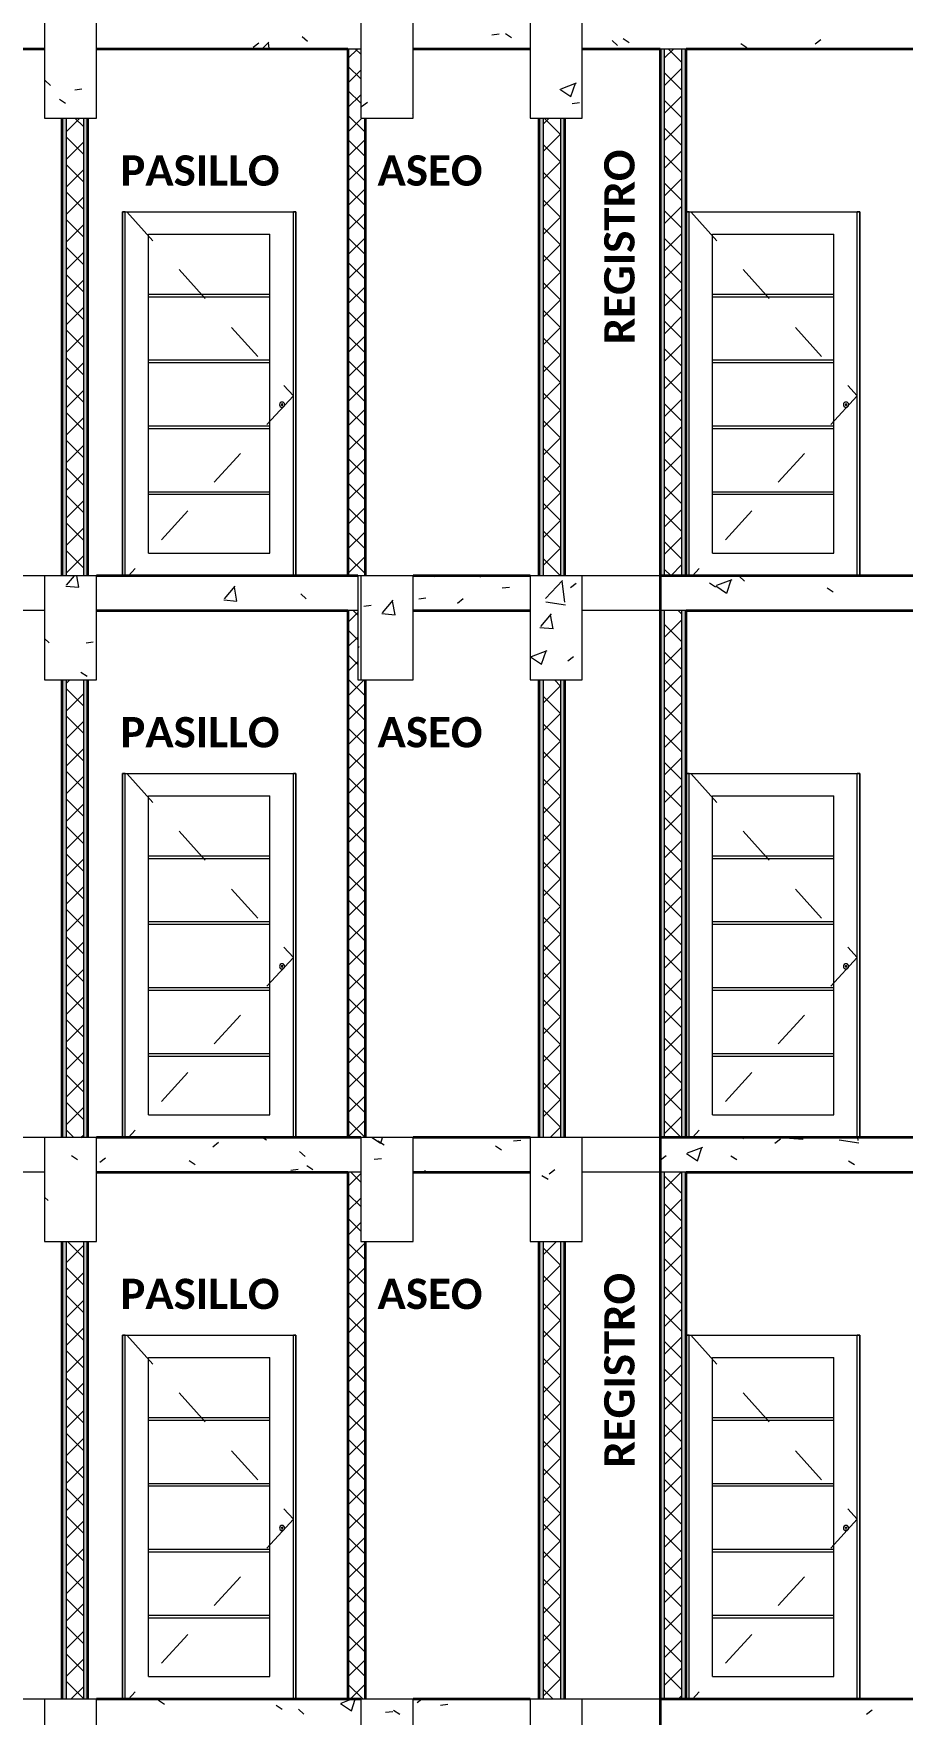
# Model space of a CAD drawing. Header units: metres. Extents: x -144 to 1000, y -717 to 29.
# Drawn here: x 283.82 to 288.83, y -626.71 to -617.02 of the extents above; entities that cross this region are included whole.
import ezdxf

# ---------------------------------------------------------------- set-up
doc = ezdxf.new("R2010")
doc.units = ezdxf.units.M
doc.linetypes.add('Trazo', pattern=[0.45, 0.225, -0.225])
doc.layers.get('0').update_dxf_attribs({"color": 1})
for name, color, linetype, lineweight in [('A-DETL-GENF', 1, 'Continuous', 9), ('A-DETL-THIN', 1, 'Continuous', 9), ('A-DOOR', 1, 'Continuous', 9), ('A-DOOR-FRAM', 1, 'Continuous', 9), ('A-DOOR-HDLN', 1, 'Trazo', 20), ('A-FLOR', 2, 'Continuous', 9), ('A-FLOR-MCUT', 7, 'Continuous', 9), ('A-FLOR-PATT', 8, 'Continuous', 50), ('A-WALL', 4, 'Continuous', 9), ('G-ANNO-TEXT', 2, 'Continuous', 9)]:
    doc.layers.add(name, color=color, linetype=linetype, lineweight=lineweight)
doc.layers.add('A-WALL-PATT', color=7, linetype='Continuous', lineweight=35, true_color=0x9c9c9c)
doc.styles.add('Calibri_B_1', font='calibrib.ttf', dxfattribs={"height": 0.135})

# ---------------------------------------------------------------- blocks, each defined once
blk = doc.blocks.new('ololo')
at = {"layer": 'A-WALL-PATT', "true_color": 0x747474}
for points in [[(287.448, -620.1454), (287.4589, -620.1454), (287.4589, -617.1054), (287.4339, -617.1054), (287.4339, -620.1454)], [(284.1339, -620.1454), (284.1339, -617.5054), (284.1089, -617.5054), (284.1089, -620.1454)], [(286.8839, -620.1454), (286.8839, -617.5054), (286.8589, -617.5054), (286.8589, -620.1454)], [(287.4339, -623.3854), (287.4589, -623.3854), (287.4589, -620.3454), (287.4339, -620.3454), (287.4339, -623.3752)], [(284.1339, -623.3854), (284.1339, -620.7454), (284.1089, -620.7454), (284.1089, -623.3854)], [(286.8589, -623.3854), (286.8839, -623.3854), (286.8839, -620.7454), (286.8589, -620.7454), (286.8589, -623.3752)], [(287.4589, -626.6254), (287.4589, -623.5854), (287.4339, -623.5854), (287.4339, -626.6254), (287.448, -626.6254)], [(284.1089, -626.6254), (284.1339, -626.6254), (284.1339, -623.9854), (284.1089, -623.9854), (284.1089, -626.6066)], [(286.8589, -626.6254), (286.8839, -626.6254), (286.8839, -623.9854), (286.8589, -623.9854), (286.8589, -626.4804)]]:
    blk.add_hatch(color=8, dxfattribs=at).paths.add_polyline_path(points)
at = {"layer": 'A-WALL-PATT', "lineweight": 5, "true_color": 0x747474}
for points in [[(287.5839, -620.1454), (287.5839, -617.1054), (287.5589, -617.106), (287.5593, -620.1454)], [(283.9839, -620.1454), (284.0089, -620.1454), (284.0089, -617.5054), (283.9839, -617.5054), (283.9839, -620.0481)], [(286.7339, -620.1454), (286.7589, -620.1454), (286.7589, -617.5054), (286.7339, -617.5054), (286.7339, -620.0481)], [(287.5839, -623.3854), (287.5839, -620.3454), (287.5589, -620.3454), (287.5593, -623.3854)], [(283.9839, -623.3854), (284.0089, -623.3854), (284.0089, -620.7454), (283.9839, -620.7454), (283.9839, -623.3752)], [(286.7339, -623.3854), (286.7589, -623.3854), (286.7589, -620.7454), (286.7339, -620.7454), (286.7339, -623.1534)], [(287.5593, -626.6254), (287.5839, -626.6254), (287.5839, -623.5854), (287.5589, -623.5854), (287.5589, -626.6254)], [(283.9839, -626.6254), (284.0089, -626.6254), (284.0089, -623.9854), (283.9839, -623.9854), (283.9839, -626.4804)], [(286.7589, -626.6254), (286.7589, -623.9854), (286.7339, -623.9854), (286.7339, -626.6254)]]:
    blk.add_hatch(color=8, dxfattribs=at).paths.add_polyline_path(points)
at = {"layer": 'A-DETL-GENF'}
for p, q in [((283.889, -617.2882), (283.9199, -617.3165)), ((284.0587, -617.3416), (284.1002, -617.3361)), ((286.855, -617.3383), (286.9182, -617.3809)), ((286.862, -617.3356), (286.9509, -617.3015)), ((286.9184, -617.3812), (286.9442, -617.3045)), ((283.9711, -617.3965), (284.0064, -617.419)), ((285.7126, -617.4383), (285.7458, -617.4128)), ((286.005, -617.4824), (286.0098, -617.4855)), ((286.9266, -617.4209), (286.9681, -617.4155)), ((284.0119, -620.1987), (284.0567, -620.1454)), ((284.0832, -620.2115), (284.071, -620.1454)), ((286.7717, -620.276), (286.8707, -620.1729)), ((286.8828, -620.2973), (286.8688, -620.1767)), ((286.9162, -620.2131), (286.9494, -620.1876)), ((284.0071, -620.2045), (284.083, -620.2111)), ((285.8337, -620.3581), (285.8949, -620.2852)), ((285.905, -620.3709), (285.8903, -620.2913)), ((286.7739, -620.2951), (286.8869, -620.3126)), ((285.7253, -620.3206), (285.7669, -620.3151)), ((285.8289, -620.3638), (285.9049, -620.3705)), ((286.7446, -620.4378), (286.8059, -620.3649)), ((286.8159, -620.4506), (286.8012, -620.371)), ((286.7399, -620.4435), (286.8158, -620.4502)), ((283.884, -620.5068), (283.9124, -620.5329)), ((284.1245, -620.5314), (284.166, -620.5259)), ((285.691, -620.551), (285.6981, -620.5575)), ((286.6923, -620.61), (286.7812, -620.5759)), ((286.7494, -620.6554), (286.7752, -620.5786)), ((286.6861, -620.6124), (286.7492, -620.655)), ((286.9007, -620.6359), (286.934, -620.6103)), ((284.0951, -620.7016), (284.1304, -620.7241)), ((285.7741, -623.3854), (285.8222, -623.4178)), ((285.8224, -623.4182), (285.8334, -623.3854)), ((284.0401, -623.4894), (284.0754, -623.5119)), ((285.8062, -623.4047), (285.8415, -623.4272)), ((285.7853, -623.5111), (285.8268, -623.5057)), ((286.7926, -623.5953), (286.8259, -623.5698)), ((286.7519, -623.6039), (286.7872, -623.6265)), ((283.884, -623.7301), (283.905, -623.7493)), ((285.8506, -626.701), (285.8921, -626.6955)), ((285.897, -626.6887), (285.9323, -626.7112))]:
    blk.add_line(p, q, dxfattribs=at)
at = {"layer": 'A-DETL-THIN'}
for p, q in [((283.884, -616.9054), (283.884, -617.5054)), ((284.184, -617.5054), (284.184, -616.9054)), ((285.7075, -616.9054), (285.7075, -617.5054)), ((285.7076, -616.9054), (285.7076, -617.5054)), ((286.0098, -617.5054), (286.0098, -616.9054)), ((286.6839, -616.9054), (286.6839, -617.5054)), ((286.9839, -617.5054), (286.9839, -616.9054)), ((283.884, -617.5054), (284.184, -617.5054)), ((285.7076, -617.5054), (286.0098, -617.5054)), ((286.6839, -617.5054), (286.9839, -617.5054)), ((284.184, -620.1454), (283.884, -620.1454)), ((283.884, -620.1454), (283.884, -620.7454)), ((284.184, -620.7454), (284.184, -620.1454)), ((285.7076, -620.1454), (285.691, -620.1454)), ((285.691, -620.1454), (285.691, -620.7454)), ((286.0098, -620.1454), (285.7076, -620.1454)), ((285.7076, -620.1454), (285.7076, -620.7454)), ((286.0098, -620.7454), (286.0098, -620.1454)), ((286.9839, -620.1454), (286.6839, -620.1454)), ((286.6839, -620.1454), (286.6839, -620.7454)), ((286.9839, -620.7454), (286.9839, -620.1454)), ((283.884, -620.7454), (284.184, -620.7454)), ((285.691, -620.7454), (285.7076, -620.7454)), ((285.7076, -620.7454), (286.0098, -620.7454)), ((286.6839, -620.7454), (286.9839, -620.7454)), ((284.184, -623.3854), (283.884, -623.3854)), ((283.884, -623.3854), (283.884, -623.9854)), ((284.184, -623.9854), (284.184, -623.3854)), ((286.0098, -623.3854), (285.7076, -623.3854)), ((285.7076, -623.3854), (285.7076, -623.9854)), ((286.0098, -623.9854), (286.0098, -623.3854)), ((286.9839, -623.3854), (286.6839, -623.3854)), ((286.6839, -623.3854), (286.6839, -623.9854)), ((286.9839, -623.9854), (286.9839, -623.3854)), ((283.884, -623.9854), (284.184, -623.9854)), ((285.7076, -623.9854), (286.0098, -623.9854)), ((286.6839, -623.9854), (286.9839, -623.9854)), ((284.184, -626.6254), (283.884, -626.6254)), ((283.884, -626.6254), (283.884, -627.2254)), ((284.184, -627.2254), (284.184, -626.6254)), ((286.0098, -626.6254), (285.7076, -626.6254)), ((285.7076, -626.6254), (285.7076, -627.2254)), ((286.0098, -627.2254), (286.0098, -626.6254)), ((286.9839, -626.6254), (286.6839, -626.6254)), ((286.6839, -626.6254), (286.6839, -627.2254)), ((286.9839, -627.2254), (286.9839, -626.6254))]:
    blk.add_line(p, q, dxfattribs=at)
at = {"layer": 'A-DOOR'}
for p, q in [((284.349, -618.0454), (285.319, -618.0454)), ((284.349, -620.1454), (284.349, -618.0454)), ((285.319, -620.1454), (285.319, -618.0454)), ((287.5993, -618.0454), (288.5693, -618.0454)), ((287.5993, -620.1454), (287.5993, -618.0454)), ((288.5693, -620.1454), (288.5693, -618.0454)), ((284.484, -618.1754), (285.184, -618.1754)), ((284.484, -620.0154), (284.484, -618.1754)), ((285.184, -620.0154), (285.184, -618.1754)), ((287.7343, -618.1754), (288.4343, -618.1754)), ((287.7343, -620.0154), (287.7343, -618.1754)), ((288.4343, -620.0154), (288.4343, -618.1754)), ((284.484, -618.5204), (285.184, -618.5204)), ((284.484, -618.5354), (285.184, -618.5354)), ((287.7343, -618.5204), (288.4343, -618.5204)), ((287.7343, -618.5354), (288.4343, -618.5354)), ((284.484, -618.9004), (285.184, -618.9004)), ((284.484, -618.9154), (285.184, -618.9154)), ((287.7343, -618.9004), (288.4343, -618.9004)), ((287.7343, -618.9154), (288.4343, -618.9154)), ((284.484, -619.2804), (285.184, -619.2804)), ((284.484, -619.2954), (285.184, -619.2954)), ((287.7343, -619.2804), (288.4343, -619.2804)), ((287.7343, -619.2954), (288.4343, -619.2954)), ((284.484, -619.6604), (285.184, -619.6604)), ((284.484, -619.6754), (285.184, -619.6754)), ((287.7343, -619.6604), (288.4343, -619.6604)), ((287.7343, -619.6754), (288.4343, -619.6754)), ((284.484, -620.0154), (285.184, -620.0154)), ((287.7343, -620.0154), (288.4343, -620.0154)), ((284.349, -621.2854), (285.319, -621.2854)), ((284.349, -623.3854), (284.349, -621.2854)), ((285.319, -623.3854), (285.319, -621.2854)), ((287.5993, -621.2854), (288.5693, -621.2854)), ((287.5993, -623.3854), (287.5993, -621.2854)), ((288.5693, -623.3854), (288.5693, -621.2854)), ((284.484, -621.4154), (285.184, -621.4154)), ((284.484, -623.2554), (284.484, -621.4154)), ((285.184, -623.2554), (285.184, -621.4154)), ((287.7343, -621.4154), (288.4343, -621.4154)), ((287.7343, -623.2554), (287.7343, -621.4154)), ((288.4343, -623.2554), (288.4343, -621.4154)), ((284.484, -621.7604), (285.184, -621.7604)), ((284.484, -621.7754), (285.184, -621.7754)), ((287.7343, -621.7604), (288.4343, -621.7604)), ((287.7343, -621.7754), (288.4343, -621.7754)), ((284.484, -622.1404), (285.184, -622.1404)), ((284.484, -622.1554), (285.184, -622.1554)), ((287.7343, -622.1404), (288.4343, -622.1404)), ((287.7343, -622.1554), (288.4343, -622.1554)), ((284.484, -622.5204), (285.184, -622.5204)), ((287.7343, -622.5204), (288.4343, -622.5204)), ((284.484, -622.5354), (285.184, -622.5354)), ((287.7343, -622.5354), (288.4343, -622.5354)), ((284.484, -622.9004), (285.184, -622.9004)), ((287.7343, -622.9004), (288.4343, -622.9004)), ((284.484, -622.9154), (285.184, -622.9154)), ((287.7343, -622.9154), (288.4343, -622.9154)), ((284.484, -623.2554), (285.184, -623.2554)), ((287.7343, -623.2554), (288.4343, -623.2554)), ((284.349, -624.5254), (285.319, -624.5254)), ((284.349, -626.6254), (284.349, -624.5254)), ((285.319, -626.6254), (285.319, -624.5254)), ((287.5993, -624.5254), (288.5693, -624.5254)), ((287.5993, -626.6254), (287.5993, -624.5254)), ((288.5693, -626.6254), (288.5693, -624.5254)), ((284.484, -624.6554), (285.184, -624.6554)), ((284.484, -626.4954), (284.484, -624.6554)), ((285.184, -626.4954), (285.184, -624.6554)), ((287.7343, -624.6554), (288.4343, -624.6554)), ((287.7343, -626.4954), (287.7343, -624.6554)), ((288.4343, -626.4954), (288.4343, -624.6554)), ((284.484, -625.0004), (285.184, -625.0004)), ((284.484, -625.0154), (285.184, -625.0154)), ((287.7343, -625.0004), (288.4343, -625.0004)), ((287.7343, -625.0154), (288.4343, -625.0154)), ((284.484, -625.3804), (285.184, -625.3804)), ((284.484, -625.3954), (285.184, -625.3954)), ((287.7343, -625.3804), (288.4343, -625.3804)), ((287.7343, -625.3954), (288.4343, -625.3954)), ((284.484, -625.7604), (285.184, -625.7604)), ((284.484, -625.7754), (285.184, -625.7754)), ((287.7343, -625.7604), (288.4343, -625.7604)), ((287.7343, -625.7754), (288.4343, -625.7754)), ((284.484, -626.1404), (285.184, -626.1404)), ((284.484, -626.1554), (285.184, -626.1554)), ((287.7343, -626.1404), (288.4343, -626.1404)), ((287.7343, -626.1554), (288.4343, -626.1554)), ((284.484, -626.4954), (285.184, -626.4954)), ((287.7343, -626.4954), (288.4343, -626.4954))]:
    blk.add_line(p, q, dxfattribs=at)
for centre, radius, start, end in [((285.254, -619.1583), 0.015, 90, 270), ((285.254, -619.1583), 0.005, 90, 270), ((285.254, -619.1583), 0.015, 270, 90), ((285.254, -619.1583), 0.005, 270, 90), ((288.5043, -619.1583), 0.015, 90, 270), ((288.5043, -619.1583), 0.005, 90, 270), ((288.5043, -619.1583), 0.015, 270, 90), ((288.5043, -619.1583), 0.005, 270, 90), ((285.254, -622.3983), 0.015, 90, 270), ((285.254, -622.3983), 0.005, 90, 270), ((285.254, -622.3983), 0.015, 270, 90), ((285.254, -622.3983), 0.005, 270, 90), ((288.5043, -622.3983), 0.015, 90, 270), ((288.5043, -622.3983), 0.005, 90, 270), ((288.5043, -622.3983), 0.015, 270, 90), ((288.5043, -622.3983), 0.005, 270, 90), ((285.254, -625.6383), 0.015, 90, 270), ((285.254, -625.6383), 0.015, 270, 90), ((288.5043, -625.6383), 0.015, 90, 270), ((288.5043, -625.6383), 0.015, 270, 90), ((285.254, -625.6383), 0.005, 90, 270), ((285.254, -625.6383), 0.005, 270, 90), ((288.5043, -625.6383), 0.005, 90, 270), ((288.5043, -625.6383), 0.005, 270, 90)]:
    blk.add_arc(centre, radius, start, end, dxfattribs=at)
at = {"layer": 'A-DOOR-FRAM'}
for p, q in [((284.334, -618.0454), (284.334, -620.1454)), ((284.349, -618.0454), (284.334, -618.0454)), ((285.334, -618.0454), (285.319, -618.0454)), ((285.334, -620.1454), (285.334, -618.0454)), ((287.5843, -618.0454), (287.5843, -620.1454)), ((287.5993, -618.0454), (287.5843, -618.0454)), ((288.5843, -618.0454), (288.5693, -618.0454)), ((288.5843, -620.1454), (288.5843, -618.0454)), ((284.334, -621.2854), (284.334, -623.3854)), ((284.349, -621.2854), (284.334, -621.2854)), ((285.334, -621.2854), (285.319, -621.2854)), ((285.334, -623.3854), (285.334, -621.2854)), ((287.5843, -621.2854), (287.5843, -623.3854)), ((287.5993, -621.2854), (287.5843, -621.2854)), ((288.5843, -621.2854), (288.5693, -621.2854)), ((288.5843, -623.3854), (288.5843, -621.2854)), ((284.334, -624.5254), (284.334, -626.6254)), ((284.349, -624.5254), (284.334, -624.5254)), ((285.334, -624.5254), (285.319, -624.5254)), ((285.334, -626.6254), (285.334, -624.5254)), ((287.5843, -624.5254), (287.5843, -626.6254)), ((287.5993, -624.5254), (287.5843, -624.5254)), ((288.5843, -624.5254), (288.5693, -624.5254)), ((288.5843, -626.6254), (288.5843, -624.5254))]:
    blk.add_line(p, q, dxfattribs=at)
at = {"layer": 'A-DOOR-HDLN'}
for p, q in [((284.359, -618.0454), (285.319, -619.1074)), ((287.6093, -618.0454), (288.5693, -619.1074)), ((285.319, -619.1074), (284.369, -620.1454)), ((288.5693, -619.1074), (287.6193, -620.1454)), ((284.359, -621.2854), (285.319, -622.3474)), ((287.6093, -621.2854), (288.5693, -622.3474)), ((285.319, -622.3474), (284.369, -623.3854)), ((288.5693, -622.3474), (287.6193, -623.3854)), ((284.359, -624.5254), (285.319, -625.5874)), ((287.6093, -624.5254), (288.5693, -625.5874)), ((285.319, -625.5874), (284.369, -626.6254)), ((288.5693, -625.5874), (287.6193, -626.6254))]:
    blk.add_line(p, q, dxfattribs=at)
at = {"layer": 'A-FLOR', "lineweight": 35}
for p, q in [((283.4339, -617.1054), (283.884, -617.1054)), ((284.184, -617.1054), (285.6339, -617.1054)), ((286.0098, -617.1054), (286.6839, -617.1054)), ((286.9839, -617.1054), (287.4339, -617.1054)), ((287.5839, -617.1054), (293.3144, -617.1054)), ((285.691, -620.1454), (284.184, -620.1454)), ((286.6839, -620.1454), (286.0098, -620.1454)), ((293.331, -620.1454), (287.4339, -620.1454)), ((287.4339, -620.1454), (287.4339, -620.3454)), ((284.184, -620.3454), (285.6339, -620.3454)), ((286.0098, -620.3454), (286.6839, -620.3454)), ((287.5839, -620.3454), (293.331, -620.3454)), ((285.7076, -623.3854), (284.184, -623.3854)), ((286.6839, -623.3854), (286.0098, -623.3854)), ((293.331, -623.3854), (287.4339, -623.3854)), ((287.4339, -623.3854), (287.4339, -623.5854)), ((284.184, -623.5854), (285.6339, -623.5854)), ((286.0098, -623.5854), (286.6839, -623.5854)), ((287.5839, -623.5854), (293.331, -623.5854)), ((285.7076, -626.6254), (284.184, -626.6254)), ((286.6839, -626.6254), (286.0098, -626.6254)), ((293.331, -626.6254), (287.4339, -626.6254)), ((287.4339, -626.6254), (287.4339, -626.8254))]:
    blk.add_line(p, q, dxfattribs=at)
at = {"layer": 'A-FLOR'}
for p, q in [((283.884, -620.3454), (283.4339, -620.3454)), ((287.4339, -620.3454), (286.9839, -620.3454)), ((283.884, -623.5854), (283.4339, -623.5854)), ((287.4339, -623.5854), (286.9839, -623.5854))]:
    blk.add_line(p, q, dxfattribs=at)
at = {"layer": 'A-FLOR-MCUT'}
for p, q in [((285.6339, -617.1054), (285.7075, -617.1054)), ((287.4339, -617.1054), (287.5839, -617.1054))]:
    blk.add_line(p, q, dxfattribs=at)
at = {"layer": 'A-FLOR-PATT', "color": 8, "lineweight": 5, "true_color": 0x828282}
for p, q in [((285.0865, -617.0968), (285.1198, -617.0713)), ((285.1417, -617.1045), (285.1781, -617.0666)), ((285.1805, -617.1044), (285.1766, -617.0712)), ((285.3703, -617.0339), (285.4012, -617.0622)), ((286.4632, -617.025), (286.5047, -617.0196)), ((286.5419, -617.0179), (286.5772, -617.0404)), ((287.1559, -617.0585), (287.1868, -617.0868)), ((287.2198, -617.0466), (287.2552, -617.0691)), ((287.8978, -617.0752), (287.9332, -617.0977)), ((288.3255, -617.077), (288.3587, -617.0515)), ((288.5758, -617.1038), (288.5782, -617.1054)), ((284.3264, -620.1456), (284.3268, -620.1454)), ((286.1277, -620.1454), (286.1344, -620.1515)), ((286.387, -620.1454), (286.3969, -620.1516)), ((287.7174, -620.1864), (287.7528, -620.2089)), ((287.7596, -620.2003), (287.8485, -620.1662)), ((287.8165, -620.2458), (287.8422, -620.169)), ((287.8891, -620.1478), (287.92, -620.1761)), ((284.918, -620.2841), (284.9939, -620.2908)), ((284.9228, -620.2784), (284.984, -620.2055)), ((284.9941, -620.2912), (284.9794, -620.2116)), ((285.3628, -620.2503), (285.3937, -620.2786)), ((286.042, -620.2789), (286.0835, -620.2734)), ((286.2642, -620.3024), (286.2974, -620.2769)), ((286.523, -620.2156), (286.5645, -620.2101)), ((287.7531, -620.2028), (287.8163, -620.2454)), ((288.3954, -620.215), (288.4307, -620.2376)), ((285.1428, -623.3854), (285.1636, -623.3986)), ((287.9048, -623.3854), (287.9125, -623.3925)), ((288.0939, -623.4187), (288.1271, -623.3932)), ((288.1794, -623.3891), (288.2553, -623.3957)), ((288.2555, -623.3962), (288.2535, -623.3854)), ((288.4653, -623.399), (288.5783, -623.4165)), ((288.5751, -623.4029), (288.573, -623.3854)), ((284.8549, -623.4385), (284.8881, -623.413)), ((285.3553, -623.4667), (285.3862, -623.495)), ((286.4841, -623.4334), (286.5195, -623.4559)), ((286.5884, -623.4054), (286.6299, -623.3999)), ((287.4341, -623.514), (287.4674, -623.4885)), ((287.5842, -623.4769), (287.6474, -623.5195)), ((287.59, -623.4747), (287.6789, -623.4406)), ((287.6475, -623.5199), (287.6733, -623.4432)), ((287.84, -623.4906), (287.8754, -623.5132)), ((284.2029, -623.5278), (284.2361, -623.5023)), ((284.718, -623.518), (284.7534, -623.5405)), ((285.3043, -623.5745), (285.3459, -623.569)), ((285.396, -623.5467), (285.4313, -623.5692)), ((286.0739, -623.5753), (286.0898, -623.5854)), ((288.518, -623.5193), (288.5533, -623.5418)), ((288.692, -623.5854), (288.6947, -623.585)), ((284.5411, -626.6314), (284.5764, -626.6539)), ((285.219, -626.66), (285.2544, -626.6826)), ((285.3479, -626.6831), (285.3788, -626.7114)), ((285.5901, -626.6494), (285.6532, -626.692)), ((285.5949, -626.6475), (285.6526, -626.6254)), ((285.6534, -626.6923), (285.6758, -626.6254)), ((286.0326, -626.6441), (286.0569, -626.6254)), ((286.1676, -626.6592), (286.2092, -626.6538)), ((288.6223, -626.7116), (288.6555, -626.686))]:
    blk.add_line(p, q, dxfattribs=at)
at = {"layer": 'A-WALL', "lineweight": 35}
for p, q in [((285.6339, -617.1054), (285.6339, -620.1454)), ((287.4339, -617.1054), (287.4339, -620.1454)), ((287.5839, -620.1454), (287.5839, -617.1054)), ((283.9839, -617.5054), (283.9839, -620.1454)), ((284.1339, -620.1454), (284.1339, -617.5054)), ((285.7339, -620.1454), (285.7339, -617.5054)), ((286.7339, -617.5054), (286.7339, -620.1454)), ((286.8839, -620.1454), (286.8839, -617.5054)), ((285.6339, -620.3454), (285.6339, -623.3854)), ((287.4339, -620.3454), (287.4339, -623.3854)), ((287.5839, -623.3854), (287.5839, -620.3454)), ((283.9839, -620.7454), (283.9839, -623.3854)), ((284.1339, -623.3854), (284.1339, -620.7454)), ((285.7339, -623.3854), (285.7339, -620.7454)), ((286.7339, -620.7454), (286.7339, -623.3854)), ((286.8839, -623.3854), (286.8839, -620.7454)), ((285.6339, -623.5854), (285.6339, -626.6254)), ((287.4339, -623.5854), (287.4339, -626.6254)), ((287.5839, -626.6254), (287.5839, -623.5854)), ((283.9839, -623.9854), (283.9839, -626.6254)), ((284.1339, -626.6254), (284.1339, -623.9854)), ((285.7339, -626.6254), (285.7339, -623.9854)), ((286.7339, -623.9854), (286.7339, -626.6254)), ((286.8839, -626.6254), (286.8839, -623.9854))]:
    blk.add_line(p, q, dxfattribs=at)
at = {"layer": 'A-WALL'}
for p, q in [((287.4589, -620.1454), (287.4589, -617.1054)), ((287.5589, -620.1454), (287.5589, -617.1054)), ((284.0089, -617.5054), (284.0089, -620.1454)), ((284.1089, -617.5054), (284.1089, -620.1454)), ((286.7589, -617.5054), (286.7589, -620.1454)), ((286.8589, -617.5054), (286.8589, -620.1454)), ((284.334, -620.1454), (284.334, -618.0454)), ((284.334, -618.0454), (284.349, -618.0454)), ((285.319, -618.0454), (285.334, -618.0454)), ((285.334, -618.0454), (285.334, -620.1454)), ((287.5843, -620.1454), (287.5843, -618.0454)), ((287.5843, -618.0454), (287.5993, -618.0454)), ((288.5693, -618.0454), (288.5843, -618.0454)), ((288.5843, -618.0454), (288.5843, -620.1454)), ((283.884, -620.1454), (283.4339, -620.1454)), ((287.4339, -620.1454), (286.9839, -620.1454)), ((285.691, -620.3454), (285.6339, -620.3454)), ((287.5839, -620.3454), (287.4339, -620.3454)), ((287.4589, -623.3854), (287.4589, -620.3454)), ((287.5589, -623.3854), (287.5589, -620.3454)), ((284.0089, -620.7454), (284.0089, -623.3854)), ((284.1089, -620.7454), (284.1089, -623.3854)), ((286.7589, -620.7454), (286.7589, -623.3854)), ((286.8589, -620.7454), (286.8589, -623.3854)), ((284.334, -623.3854), (284.334, -621.2854)), ((284.334, -621.2854), (284.349, -621.2854)), ((285.319, -621.2854), (285.334, -621.2854)), ((285.334, -621.2854), (285.334, -623.3854)), ((287.5843, -623.3854), (287.5843, -621.2854)), ((287.5843, -621.2854), (287.5993, -621.2854)), ((288.5693, -621.2854), (288.5843, -621.2854)), ((288.5843, -621.2854), (288.5843, -623.3854)), ((283.884, -623.3854), (283.4339, -623.3854)), ((287.4339, -623.3854), (286.9839, -623.3854)), ((285.7076, -623.5854), (285.6339, -623.5854)), ((287.5839, -623.5854), (287.4339, -623.5854)), ((287.4589, -626.6254), (287.4589, -623.5854)), ((287.5589, -626.6254), (287.5589, -623.5854)), ((284.0089, -623.9854), (284.0089, -626.6254)), ((284.1089, -623.9854), (284.1089, -626.6254)), ((286.7589, -623.9854), (286.7589, -626.6254)), ((286.8589, -623.9854), (286.8589, -626.6254)), ((284.334, -626.6254), (284.334, -624.5254)), ((284.334, -624.5254), (284.349, -624.5254)), ((285.319, -624.5254), (285.334, -624.5254)), ((285.334, -624.5254), (285.334, -626.6254)), ((287.5843, -626.6254), (287.5843, -624.5254)), ((287.5843, -624.5254), (287.5993, -624.5254)), ((288.5693, -624.5254), (288.5843, -624.5254)), ((288.5843, -624.5254), (288.5843, -626.6254)), ((283.884, -626.6254), (283.4339, -626.6254)), ((287.4339, -626.6254), (286.9839, -626.6254))]:
    blk.add_line(p, q, dxfattribs=at)
at = {"layer": 'A-WALL-PATT', "color": 8, "lineweight": 5, "true_color": 0x747474}
for p, q in [((285.6339, -617.1619), (285.6904, -617.1054)), ((285.7075, -617.1372), (285.6758, -617.1054)), ((285.7075, -617.2786), (285.6339, -617.2049)), ((285.6339, -617.3033), (285.7075, -617.2296)), ((285.7075, -617.42), (285.6339, -617.3463)), ((285.6339, -617.4447), (285.7075, -617.3711)), ((285.7339, -617.5878), (285.6339, -617.4878)), ((285.6339, -617.5861), (285.7146, -617.5054)), ((285.6339, -617.7276), (285.7339, -617.6276)), ((285.7339, -617.7292), (285.6339, -617.6292)), ((285.6339, -617.869), (285.7339, -617.769)), ((285.7339, -617.8706), (285.6339, -617.7706)), ((285.6339, -618.0104), (285.7339, -617.9104)), ((285.7339, -618.012), (285.6339, -617.912)), ((285.6339, -618.1518), (285.7339, -618.0518)), ((285.7339, -618.1534), (285.6339, -618.0534)), ((285.6339, -618.2932), (285.7339, -618.1932)), ((285.7339, -618.2949), (285.6339, -618.1949)), ((285.6339, -618.4347), (285.7339, -618.3347)), ((285.7339, -618.4363), (285.6339, -618.3363)), ((285.6339, -618.5761), (285.7339, -618.4761)), ((285.7339, -618.5777), (285.6339, -618.4777)), ((285.6339, -618.7175), (285.7339, -618.6175)), ((285.7339, -618.7191), (285.6339, -618.6191)), ((285.6339, -618.8589), (285.7339, -618.7589)), ((285.7339, -618.8606), (285.6339, -618.7606)), ((285.6339, -619.0003), (285.7339, -618.9003)), ((285.7339, -619.002), (285.6339, -618.902)), ((285.6339, -619.1418), (285.7339, -619.0418)), ((285.7339, -619.1434), (285.6339, -619.0434)), ((285.6339, -619.2832), (285.7339, -619.1832)), ((285.7339, -619.2848), (285.6339, -619.1848)), ((285.6339, -619.4246), (285.7339, -619.3246)), ((285.7339, -619.4262), (285.6339, -619.3262)), ((285.6339, -619.566), (285.7339, -619.466)), ((285.7339, -619.5677), (285.6339, -619.4677)), ((285.6339, -619.7074), (285.7339, -619.6074)), ((285.7339, -619.7091), (285.6339, -619.6091)), ((285.6339, -619.8489), (285.7339, -619.7489)), ((285.7339, -619.8505), (285.6339, -619.7505)), ((285.6339, -619.9903), (285.7339, -619.8903)), ((285.7339, -619.9919), (285.6339, -619.8919)), ((285.6339, -620.1317), (285.7339, -620.0317)), ((285.7339, -620.1333), (285.6339, -620.0333)), ((285.6339, -620.4146), (285.691, -620.3574)), ((285.691, -620.3733), (285.6631, -620.3454)), ((285.691, -620.5147), (285.6339, -620.4576)), ((285.6339, -620.556), (285.691, -620.4989)), ((285.691, -620.6562), (285.6339, -620.599)), ((285.6339, -620.6974), (285.691, -620.6403)), ((285.7339, -620.8405), (285.6339, -620.7405)), ((285.6339, -620.8388), (285.7273, -620.7454)), ((285.6339, -620.9802), (285.7339, -620.8802)), ((285.7339, -620.9819), (285.6339, -620.8819)), ((285.6339, -621.1217), (285.7339, -621.0217)), ((285.7339, -621.1233), (285.6339, -621.0233)), ((285.6339, -621.2631), (285.7339, -621.1631)), ((285.7339, -621.2647), (285.6339, -621.1647)), ((285.6339, -621.4045), (285.7339, -621.3045)), ((285.7339, -621.4061), (285.6339, -621.3061)), ((285.6339, -621.5459), (285.7339, -621.4459)), ((285.7339, -621.5476), (285.6339, -621.4476)), ((285.6339, -621.6873), (285.7339, -621.5873)), ((285.7339, -621.689), (285.6339, -621.589)), ((285.6339, -621.8288), (285.7339, -621.7288)), ((285.7339, -621.8304), (285.6339, -621.7304)), ((285.6339, -621.9702), (285.7339, -621.8702)), ((285.7339, -621.9718), (285.6339, -621.8718)), ((285.6339, -622.1116), (285.7339, -622.0116)), ((285.7339, -622.1132), (285.6339, -622.0132)), ((285.6339, -622.253), (285.7339, -622.153)), ((285.7339, -622.2547), (285.6339, -622.1547)), ((285.6339, -622.3945), (285.7339, -622.2945)), ((285.7339, -622.3961), (285.6339, -622.2961)), ((285.6339, -622.5359), (285.7339, -622.4359)), ((285.7339, -622.5375), (285.6339, -622.4375)), ((285.6339, -622.6773), (285.7339, -622.5773)), ((285.7339, -622.6789), (285.6339, -622.5789)), ((285.6339, -622.8187), (285.7339, -622.7187)), ((285.7339, -622.8204), (285.6339, -622.7204)), ((285.6339, -622.9601), (285.7339, -622.8601)), ((285.7339, -622.9618), (285.6339, -622.8618)), ((285.6339, -623.1016), (285.7339, -623.0016)), ((285.7339, -623.1032), (285.6339, -623.0032)), ((285.6339, -623.243), (285.7339, -623.143)), ((285.7339, -623.2446), (285.6339, -623.1446)), ((285.6339, -623.3844), (285.7339, -623.2844)), ((285.7332, -623.3854), (285.6339, -623.286)), ((285.7076, -623.6426), (285.6504, -623.5854)), ((285.6339, -623.6672), (285.7076, -623.5935)), ((285.7076, -623.784), (285.6339, -623.7103)), ((285.6339, -623.8087), (285.7076, -623.7349)), ((285.7076, -623.9255), (285.6339, -623.8517)), ((285.6339, -623.9501), (285.7076, -623.8763)), ((285.6339, -624.0915), (285.7339, -623.9915)), ((285.7339, -624.0931), (285.6339, -623.9931)), ((285.6339, -624.2329), (285.7339, -624.1329)), ((285.7339, -624.2346), (285.6339, -624.1346)), ((285.6339, -624.3744), (285.7339, -624.2744)), ((285.7339, -624.376), (285.6339, -624.276)), ((285.6339, -624.5158), (285.7339, -624.4158)), ((285.7339, -624.5174), (285.6339, -624.4174)), ((285.6339, -624.6572), (285.7339, -624.5572)), ((285.7339, -624.6588), (285.6339, -624.5588)), ((285.6339, -624.7986), (285.7339, -624.6986)), ((285.7339, -624.8003), (285.6339, -624.7003)), ((285.6339, -624.94), (285.7339, -624.84)), ((285.7339, -624.9417), (285.6339, -624.8417)), ((285.6339, -625.0815), (285.7339, -624.9815)), ((285.7339, -625.0831), (285.6339, -624.9831)), ((285.6339, -625.2229), (285.7339, -625.1229)), ((285.7339, -625.2245), (285.6339, -625.1245)), ((285.6339, -625.3643), (285.7339, -625.2643)), ((285.7339, -625.3659), (285.6339, -625.2659)), ((285.6339, -625.5057), (285.7339, -625.4057)), ((285.7339, -625.5074), (285.6339, -625.4074)), ((285.6339, -625.6471), (285.7339, -625.5471)), ((285.7339, -625.6488), (285.6339, -625.5488)), ((285.6339, -625.7886), (285.7339, -625.6886)), ((285.7339, -625.7902), (285.6339, -625.6902)), ((285.6339, -625.93), (285.7339, -625.83)), ((285.7339, -625.9316), (285.6339, -625.8316)), ((285.6339, -626.0714), (285.7339, -625.9714)), ((285.7339, -626.073), (285.6339, -625.973)), ((285.6339, -626.2128), (285.7339, -626.1128)), ((285.7339, -626.2145), (285.6339, -626.1145)), ((285.6339, -626.3543), (285.7339, -626.2543)), ((285.7339, -626.3559), (285.6339, -626.2559)), ((285.6339, -626.4957), (285.7339, -626.3957)), ((285.7339, -626.4973), (285.6339, -626.3973)), ((285.7205, -626.6254), (285.6339, -626.5387)), ((285.6456, -626.6254), (285.7339, -626.5371))]:
    blk.add_line(p, q, dxfattribs=at)
at = {"layer": 'A-WALL-PATT', "color": 1, "lineweight": 5, "true_color": 0xff0000}
for p, q in [((287.4589, -617.1577), (287.5112, -617.1054)), ((287.5589, -617.1854), (287.4789, -617.1054)), ((287.4589, -617.3168), (287.5589, -617.2168)), ((287.5589, -617.3445), (287.4589, -617.2445)), ((287.4589, -617.4759), (287.5589, -617.3759)), ((287.5589, -617.5036), (287.4589, -617.4036)), ((284.0089, -617.5848), (284.0883, -617.5054)), ((284.1089, -617.5538), (284.0605, -617.5054)), ((286.7589, -617.5395), (286.793, -617.5054)), ((286.8589, -617.5991), (286.7652, -617.5054)), ((287.4589, -617.635), (287.5589, -617.535)), ((287.5589, -617.6627), (287.4589, -617.5627)), ((284.1089, -617.7129), (284.0089, -617.6129)), ((284.0089, -617.7439), (284.1089, -617.6439)), ((286.7589, -617.6986), (286.8589, -617.5986)), ((286.8589, -617.7582), (286.7589, -617.6582)), ((284.1089, -617.872), (284.0089, -617.772)), ((286.7589, -617.8577), (286.8589, -617.7577)), ((287.4589, -617.7941), (287.5589, -617.6941)), ((287.5589, -617.8218), (287.4589, -617.7218)), ((284.0089, -617.903), (284.1089, -617.803)), ((286.8589, -617.9173), (286.7589, -617.8173)), ((287.4589, -617.9532), (287.5589, -617.8532)), ((284.1089, -618.0311), (284.0089, -617.9311)), ((284.0089, -618.0621), (284.1089, -617.9621)), ((286.7589, -618.0168), (286.8589, -617.9168)), ((287.5589, -617.9809), (287.4589, -617.8809)), ((286.8589, -618.0764), (286.7589, -617.9764)), ((287.4589, -618.1123), (287.5589, -618.0123)), ((287.5589, -618.14), (287.4589, -618.04)), ((284.1089, -618.1901), (284.0089, -618.0901)), ((284.0089, -618.2212), (284.1089, -618.1212)), ((286.7589, -618.1759), (286.8589, -618.0759)), ((286.8589, -618.2355), (286.7589, -618.1355)), ((284.1089, -618.3492), (284.0089, -618.2492)), ((286.7589, -618.335), (286.8589, -618.235)), ((287.4589, -618.2714), (287.5589, -618.1714)), ((287.5589, -618.2991), (287.4589, -618.1991)), ((284.0089, -618.3803), (284.1089, -618.2803)), ((286.8589, -618.3946), (286.7589, -618.2946)), ((287.4589, -618.4305), (287.5589, -618.3305)), ((284.1089, -618.5083), (284.0089, -618.4083)), ((284.0089, -618.5394), (284.1089, -618.4394)), ((286.7589, -618.4941), (286.8589, -618.3941)), ((286.8589, -618.5537), (286.7589, -618.4537)), ((287.5589, -618.4582), (287.4589, -618.3582)), ((287.4589, -618.5896), (287.5589, -618.4896)), ((287.5589, -618.6173), (287.4589, -618.5173)), ((284.1089, -618.6674), (284.0089, -618.5674)), ((284.0089, -618.6985), (284.1089, -618.5985)), ((286.7589, -618.6532), (286.8589, -618.5532)), ((286.8589, -618.7128), (286.7589, -618.6128)), ((287.4589, -618.7487), (287.5589, -618.6487)), ((284.1089, -618.8265), (284.0089, -618.7265)), ((286.7589, -618.8123), (286.8589, -618.7123)), ((287.5589, -618.7764), (287.4589, -618.6764)), ((284.0089, -618.8576), (284.1089, -618.7576)), ((286.8589, -618.8719), (286.7589, -618.7719)), ((287.4589, -618.9078), (287.5589, -618.8078)), ((287.5589, -618.9355), (287.4589, -618.8355)), ((284.1089, -618.9856), (284.0089, -618.8856)), ((284.0089, -619.0167), (284.1089, -618.9167)), ((286.7589, -618.9714), (286.8589, -618.8714)), ((286.8589, -619.031), (286.7589, -618.931)), ((286.7589, -619.1305), (286.8589, -619.0305)), ((287.4589, -619.0669), (287.5589, -618.9669)), ((287.5589, -619.0946), (287.4589, -618.9946)), ((284.1089, -619.1447), (284.0089, -619.0447)), ((284.0089, -619.1758), (284.1089, -619.0758)), ((286.8589, -619.1901), (286.7589, -619.0901)), ((287.4589, -619.226), (287.5589, -619.126)), ((284.1089, -619.3038), (284.0089, -619.2038)), ((286.7589, -619.2896), (286.8589, -619.1896)), ((287.5589, -619.2537), (287.4589, -619.1537)), ((284.0089, -619.3349), (284.1089, -619.2349)), ((286.8589, -619.3492), (286.7589, -619.2492)), ((287.4589, -619.3851), (287.5589, -619.2851)), ((287.5589, -619.4128), (287.4589, -619.3128)), ((284.1089, -619.4629), (284.0089, -619.3629)), ((284.0089, -619.494), (284.1089, -619.394)), ((286.7589, -619.4487), (286.8589, -619.3487)), ((286.8589, -619.5083), (286.7589, -619.4083)), ((286.7589, -619.6078), (286.8589, -619.5078)), ((287.4589, -619.5442), (287.5589, -619.4442)), ((287.5589, -619.5719), (287.4589, -619.4719)), ((284.1089, -619.622), (284.0089, -619.522)), ((284.0089, -619.6531), (284.1089, -619.5531)), ((286.8589, -619.6674), (286.7589, -619.5674)), ((287.4589, -619.7032), (287.5589, -619.6032)), ((284.1089, -619.7811), (284.0089, -619.6811)), ((284.0089, -619.8122), (284.1089, -619.7122)), ((286.7589, -619.7669), (286.8589, -619.6669)), ((287.5589, -619.731), (287.4589, -619.631)), ((286.8589, -619.8265), (286.7589, -619.7265)), ((287.4589, -619.8623), (287.5589, -619.7623)), ((287.5589, -619.8901), (287.4589, -619.7901)), ((284.1089, -619.9402), (284.0089, -619.8402)), ((284.0089, -619.9713), (284.1089, -619.8713)), ((286.7589, -619.926), (286.8589, -619.826)), ((286.8589, -619.9856), (286.7589, -619.8856)), ((284.1089, -620.0993), (284.0089, -619.9993)), ((286.7589, -620.0851), (286.8589, -619.9851)), ((287.4589, -620.0214), (287.5589, -619.9214)), ((287.5589, -620.0492), (287.4589, -619.9492)), ((284.0089, -620.1304), (284.1089, -620.0304)), ((286.8589, -620.1447), (286.7589, -620.0447)), ((287.494, -620.1454), (287.5589, -620.0805)), ((286.8576, -620.1454), (286.8589, -620.1442)), ((287.496, -620.1454), (287.4589, -620.1083)), ((287.5589, -620.3674), (287.5369, -620.3454)), ((287.4589, -620.4987), (287.5589, -620.3987)), ((287.5589, -620.5265), (287.4589, -620.4265)), ((287.4589, -620.6578), (287.5589, -620.5578)), ((287.5589, -620.6856), (287.4589, -620.5856)), ((284.0089, -620.7668), (284.0303, -620.7454)), ((286.7589, -620.8805), (286.8589, -620.7805)), ((286.8589, -620.7811), (286.8232, -620.7454)), ((287.4589, -620.8169), (287.5589, -620.7169)), ((287.5589, -620.8447), (287.4589, -620.7447)), ((284.1089, -620.8948), (284.0089, -620.7948)), ((284.0089, -620.9259), (284.1089, -620.8259)), ((286.8589, -620.9401), (286.7589, -620.8401)), ((287.4589, -620.976), (287.5589, -620.876)), ((284.1089, -621.0539), (284.0089, -620.9539)), ((286.7589, -621.0396), (286.8589, -620.9396)), ((287.5589, -621.0038), (287.4589, -620.9038)), ((284.0089, -621.085), (284.1089, -620.985)), ((286.8589, -621.0992), (286.7589, -620.9992)), ((287.4589, -621.1351), (287.5589, -621.0351)), ((287.5589, -621.1629), (287.4589, -621.0629)), ((284.1089, -621.213), (284.0089, -621.113)), ((284.0089, -621.2441), (284.1089, -621.1441)), ((286.7589, -621.1987), (286.8589, -621.0987)), ((286.8589, -621.2583), (286.7589, -621.1583)), ((286.7589, -621.3578), (286.8589, -621.2578)), ((287.4589, -621.2942), (287.5589, -621.1942)), ((287.5589, -621.322), (287.4589, -621.222)), ((284.1089, -621.3721), (284.0089, -621.2721)), ((284.0089, -621.4032), (284.1089, -621.3032)), ((286.8589, -621.4174), (286.7589, -621.3174)), ((287.4589, -621.4533), (287.5589, -621.3533)), ((284.1089, -621.5312), (284.0089, -621.4312)), ((286.7589, -621.5169), (286.8589, -621.4169)), ((287.5589, -621.4811), (287.4589, -621.3811)), ((284.0089, -621.5623), (284.1089, -621.4623)), ((286.8589, -621.5765), (286.7589, -621.4765)), ((287.4589, -621.6124), (287.5589, -621.5124)), ((287.5589, -621.6401), (287.4589, -621.5401)), ((284.1089, -621.6903), (284.0089, -621.5903)), ((284.0089, -621.7214), (284.1089, -621.6214)), ((286.7589, -621.676), (286.8589, -621.576)), ((286.8589, -621.7356), (286.7589, -621.6356)), ((284.1089, -621.8494), (284.0089, -621.7494)), ((286.7589, -621.8351), (286.8589, -621.7351)), ((287.4589, -621.7715), (287.5589, -621.6715)), ((287.5589, -621.7992), (287.4589, -621.6992)), ((284.0089, -621.8805), (284.1089, -621.7805)), ((286.8589, -621.8947), (286.7589, -621.7947)), ((287.4589, -621.9306), (287.5589, -621.8306)), ((284.1089, -622.0085), (284.0089, -621.9085)), ((284.0089, -622.0396), (284.1089, -621.9396)), ((286.7589, -621.9942), (286.8589, -621.8942)), ((287.5589, -621.9583), (287.4589, -621.8583)), ((286.8589, -622.0538), (286.7589, -621.9538)), ((287.4589, -622.0897), (287.5589, -621.9897)), ((287.5589, -622.1174), (287.4589, -622.0174)), ((284.1089, -622.1676), (284.0089, -622.0676)), ((284.0089, -622.1987), (284.1089, -622.0987)), ((286.7589, -622.1533), (286.8589, -622.0533)), ((286.8589, -622.2129), (286.7589, -622.1129)), ((284.1089, -622.3267), (284.0089, -622.2267)), ((286.7589, -622.3124), (286.8589, -622.2124)), ((287.4589, -622.2488), (287.5589, -622.1488)), ((287.5589, -622.2765), (287.4589, -622.1765)), ((284.0089, -622.3578), (284.1089, -622.2578)), ((286.8589, -622.372), (286.7589, -622.272)), ((287.4589, -622.4079), (287.5589, -622.3079)), ((284.1089, -622.4858), (284.0089, -622.3858)), ((284.0089, -622.5169), (284.1089, -622.4169)), ((286.7589, -622.4715), (286.8589, -622.3715)), ((287.5589, -622.4356), (287.4589, -622.3356)), ((286.8589, -622.5311), (286.7589, -622.4311)), ((287.4589, -622.567), (287.5589, -622.467)), ((287.5589, -622.5947), (287.4589, -622.4947)), ((284.1089, -622.6449), (284.0089, -622.5449)), ((284.0089, -622.676), (284.1089, -622.576)), ((286.7589, -622.6306), (286.8589, -622.5306)), ((286.8589, -622.6902), (286.7589, -622.5902)), ((284.1089, -622.804), (284.0089, -622.704)), ((286.7589, -622.7897), (286.8589, -622.6897)), ((287.4589, -622.7261), (287.5589, -622.6261)), ((287.5589, -622.7538), (287.4589, -622.6538)), ((284.0089, -622.8351), (284.1089, -622.7351)), ((286.8589, -622.8493), (286.7589, -622.7493)), ((287.4589, -622.8852), (287.5589, -622.7852)), ((287.5589, -622.9129), (287.4589, -622.8129)), ((284.1089, -622.9631), (284.0089, -622.8631)), ((284.0089, -622.9942), (284.1089, -622.8942)), ((286.7589, -622.9488), (286.8589, -622.8488)), ((286.8589, -623.0084), (286.7589, -622.9084)), ((286.7589, -623.1079), (286.8589, -623.0079)), ((287.4589, -623.0443), (287.5589, -622.9443)), ((287.5589, -623.072), (287.4589, -622.972)), ((284.1089, -623.1222), (284.0089, -623.0222)), ((284.0089, -623.1532), (284.1089, -623.0532)), ((286.8589, -623.1675), (286.7589, -623.0675)), ((287.4589, -623.2034), (287.5589, -623.1034)), ((284.1089, -623.2813), (284.0089, -623.1813)), ((286.7589, -623.267), (286.8589, -623.167)), ((287.5589, -623.2311), (287.4589, -623.1311)), ((284.0089, -623.3123), (284.1089, -623.2123)), ((286.8589, -623.3266), (286.7589, -623.2266)), ((287.4589, -623.3625), (287.5589, -623.2625)), ((287.554, -623.3854), (287.4589, -623.2902)), ((284.0538, -623.3854), (284.0089, -623.3404)), ((284.0949, -623.3854), (284.1089, -623.3714)), ((286.7996, -623.3854), (286.8589, -623.3261)), ((287.4589, -623.6807), (287.5542, -623.5854)), ((287.5589, -623.7084), (287.4589, -623.6084)), ((287.4589, -623.8398), (287.5589, -623.7398)), ((287.5589, -623.8675), (287.4589, -623.7675)), ((287.4589, -623.9989), (287.5589, -623.8989)), ((287.5589, -624.0266), (287.4589, -623.9266)), ((284.0089, -624.1078), (284.1089, -624.0078)), ((284.1089, -624.0768), (284.0174, -623.9854)), ((286.7589, -624.0625), (286.836, -623.9854)), ((286.8589, -624.1221), (286.7589, -624.0221)), ((287.4589, -624.158), (287.5589, -624.058)), ((284.1089, -624.2359), (284.0089, -624.1359)), ((284.0089, -624.2669), (284.1089, -624.1669)), ((286.7589, -624.2216), (286.8589, -624.1216)), ((287.5589, -624.1857), (287.4589, -624.0857)), ((286.8589, -624.2812), (286.7589, -624.1812)), ((287.4589, -624.3171), (287.5589, -624.2171)), ((287.5589, -624.3448), (287.4589, -624.2448)), ((284.1089, -624.395), (284.0089, -624.295)), ((284.0089, -624.426), (284.1089, -624.326)), ((286.7589, -624.3807), (286.8589, -624.2807)), ((286.8589, -624.4403), (286.7589, -624.3403)), ((284.1089, -624.5541), (284.0089, -624.4541)), ((286.7589, -624.5398), (286.8589, -624.4398)), ((287.4589, -624.4762), (287.5589, -624.3762)), ((287.5589, -624.5039), (287.4589, -624.4039)), ((284.0089, -624.5851), (284.1089, -624.4851)), ((286.8589, -624.5994), (286.7589, -624.4994)), ((287.4589, -624.6353), (287.5589, -624.5353)), ((284.1089, -624.7132), (284.0089, -624.6132)), ((284.0089, -624.7442), (284.1089, -624.6442)), ((286.7589, -624.6989), (286.8589, -624.5989)), ((286.8589, -624.7585), (286.7589, -624.6585)), ((287.5589, -624.663), (287.4589, -624.563)), ((287.4589, -624.7944), (287.5589, -624.6944)), ((287.5589, -624.8221), (287.4589, -624.7221)), ((284.1089, -624.8723), (284.0089, -624.7723)), ((284.0089, -624.9033), (284.1089, -624.8033)), ((286.7589, -624.858), (286.8589, -624.758)), ((286.8589, -624.9176), (286.7589, -624.8176)), ((287.4589, -624.9535), (287.5589, -624.8535)), ((284.1089, -625.0314), (284.0089, -624.9314)), ((286.7589, -625.0171), (286.8589, -624.9171)), ((287.5589, -624.9812), (287.4589, -624.8812)), ((284.0089, -625.0624), (284.1089, -624.9624)), ((286.8589, -625.0767), (286.7589, -624.9767)), ((287.4589, -625.1126), (287.5589, -625.0126)), ((287.5589, -625.1403), (287.4589, -625.0403)), ((284.1089, -625.1905), (284.0089, -625.0905)), ((284.0089, -625.2215), (284.1089, -625.1215)), ((286.7589, -625.1762), (286.8589, -625.0762)), ((286.8589, -625.2358), (286.7589, -625.1358)), ((286.7589, -625.3353), (286.8589, -625.2353)), ((287.4589, -625.2717), (287.5589, -625.1717)), ((287.5589, -625.2994), (287.4589, -625.1994)), ((284.1089, -625.3496), (284.0089, -625.2496)), ((284.0089, -625.3806), (284.1089, -625.2806)), ((286.8589, -625.3949), (286.7589, -625.2949)), ((287.4589, -625.4308), (287.5589, -625.3308)), ((284.1089, -625.5087), (284.0089, -625.4087)), ((286.7589, -625.4944), (286.8589, -625.3944)), ((287.5589, -625.4585), (287.4589, -625.3585)), ((284.0089, -625.5397), (284.1089, -625.4397)), ((286.8589, -625.554), (286.7589, -625.454)), ((287.4589, -625.5899), (287.5589, -625.4899)), ((287.5589, -625.6176), (287.4589, -625.5176)), ((284.1089, -625.6678), (284.0089, -625.5678)), ((284.0089, -625.6988), (284.1089, -625.5988)), ((286.7589, -625.6535), (286.8589, -625.5535)), ((286.8589, -625.7131), (286.7589, -625.6131)), ((286.7589, -625.8126), (286.8589, -625.7126)), ((287.4589, -625.749), (287.5589, -625.649)), ((287.5589, -625.7767), (287.4589, -625.6767)), ((284.1089, -625.8269), (284.0089, -625.7269)), ((284.0089, -625.8579), (284.1089, -625.7579)), ((286.8589, -625.8722), (286.7589, -625.7722)), ((287.4589, -625.9081), (287.5589, -625.8081)), ((284.1089, -625.986), (284.0089, -625.886)), ((284.0089, -626.017), (284.1089, -625.917)), ((286.7589, -625.9717), (286.8589, -625.8717)), ((287.5589, -625.9358), (287.4589, -625.8358)), ((286.8589, -626.0313), (286.7589, -625.9313)), ((287.4589, -626.0672), (287.5589, -625.9672)), ((287.5589, -626.0949), (287.4589, -625.9949)), ((284.1089, -626.1451), (284.0089, -626.0451)), ((284.0089, -626.1761), (284.1089, -626.0761)), ((286.7589, -626.1308), (286.8589, -626.0308)), ((286.8589, -626.1904), (286.7589, -626.0904)), ((284.1089, -626.3042), (284.0089, -626.2042)), ((286.7589, -626.2899), (286.8589, -626.1899)), ((287.4589, -626.2263), (287.5589, -626.1263)), ((287.5589, -626.254), (287.4589, -626.154)), ((284.0089, -626.3352), (284.1089, -626.2352)), ((286.8589, -626.3495), (286.7589, -626.2495)), ((287.4589, -626.3854), (287.5589, -626.2854)), ((284.1089, -626.4633), (284.0089, -626.3633)), ((284.0089, -626.4943), (284.1089, -626.3943)), ((286.7589, -626.449), (286.8589, -626.349)), ((287.5589, -626.4131), (287.4589, -626.3131)), ((286.8589, -626.5086), (286.7589, -626.4086)), ((287.4589, -626.5445), (287.5589, -626.4445)), ((287.5589, -626.5722), (287.4589, -626.4722)), ((284.1089, -626.6224), (284.0089, -626.5224)), ((284.0369, -626.6254), (284.1089, -626.5534)), ((286.7589, -626.6081), (286.8589, -626.5081)), ((286.8165, -626.6254), (286.7589, -626.5677)), ((287.5371, -626.6254), (287.5589, -626.6036))]:
    blk.add_line(p, q, dxfattribs=at)
at = {"layer": 'G-ANNO-TEXT', "style": 'Calibri_B_1'}
for s, p in [('PASILLO', (284.3221, -617.8951)), ('ASEO', (285.8038, -617.8951)), ('PASILLO', (284.3221, -621.1351)), ('ASEO', (285.8038, -621.1351)), ('PASILLO', (284.3221, -624.3751)), ('ASEO', (285.8038, -624.3751))]:
    blk.add_text(s, height=0.175, dxfattribs=at).set_placement(p)
for p in [(287.2854, -618.8095), (287.2854, -625.2895)]:
    blk.add_text('REGISTRO', height=0.175, rotation=90, dxfattribs=at).set_placement(p)

msp = doc.modelspace()

# ---------------------------------------------------------------- block references
at = {"color": 3}
msp.add_blockref('ololo', (0, 0), dxfattribs=at)

doc.saveas('drawing.dxf')
